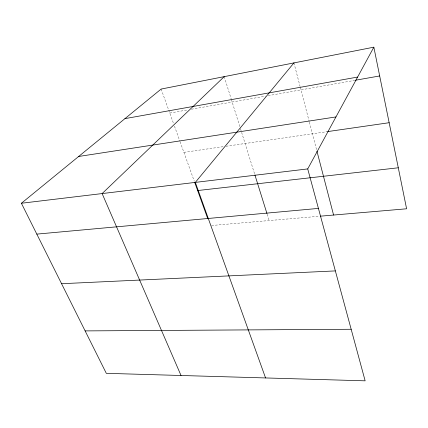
<?xml version="1.0" encoding="UTF-8"?>
<svg xmlns="http://www.w3.org/2000/svg" width="428" height="428" viewBox="0 0 428 428"><rect width="100%" height="100%" fill="white"/><g stroke="black" fill="none" stroke-linecap="round" stroke-linejoin="round"><path stroke-width="0.32" stroke-dasharray="2.14 1.6" d="M169.766 113.056L188.154 109.809M191.439 109.226L265.574 96.123M268.196 95.658L354.753 80.362M183.896 152.341L223.379 146.644M226.011 146.264L326.96 131.69M211.571 225.497L319.625 216.242M161.137 89.061L173.581 123.66M174.474 126.153L179.856 141.117M180.081 141.738L194.259 181.151M224.224 76.633L231.163 98.857M231.361 99.494L240.317 128.191M240.515 128.833L254.714 174.308M267.168 214.214L269.148 220.564M293.934 62.905L300.124 86.659M300.29 87.301L309.209 121.52M309.374 122.167L316.768 150.528"/><path stroke-width="0.64" d="M307.721 168.916L373.847 47.171L161.137 89.061L21.4 203.252L106.315 373.328L365.143 380.829L307.721 168.916L21.4 203.252M293.934 62.905L195.329 182.392L265.563 377.945M224.224 76.633L102.126 193.574L181.028 375.495M124.944 118.636L357.61 77.067M355.411 80.245L379.684 75.954M78.65 156.471L335.959 116.924M327.623 131.594L389.159 122.713M197.634 190.546L398.291 167.781M36.808 234.111L318.421 208.409M320.294 216.183L406.6 208.789L373.847 47.171M61.573 283.716L335.354 270.908M85.135 330.903L351.169 329.266M194.708 182.403L207.767 218.724M254.906 174.94L266.97 213.583M316.934 151.17L333.578 215.043"/></g></svg>
